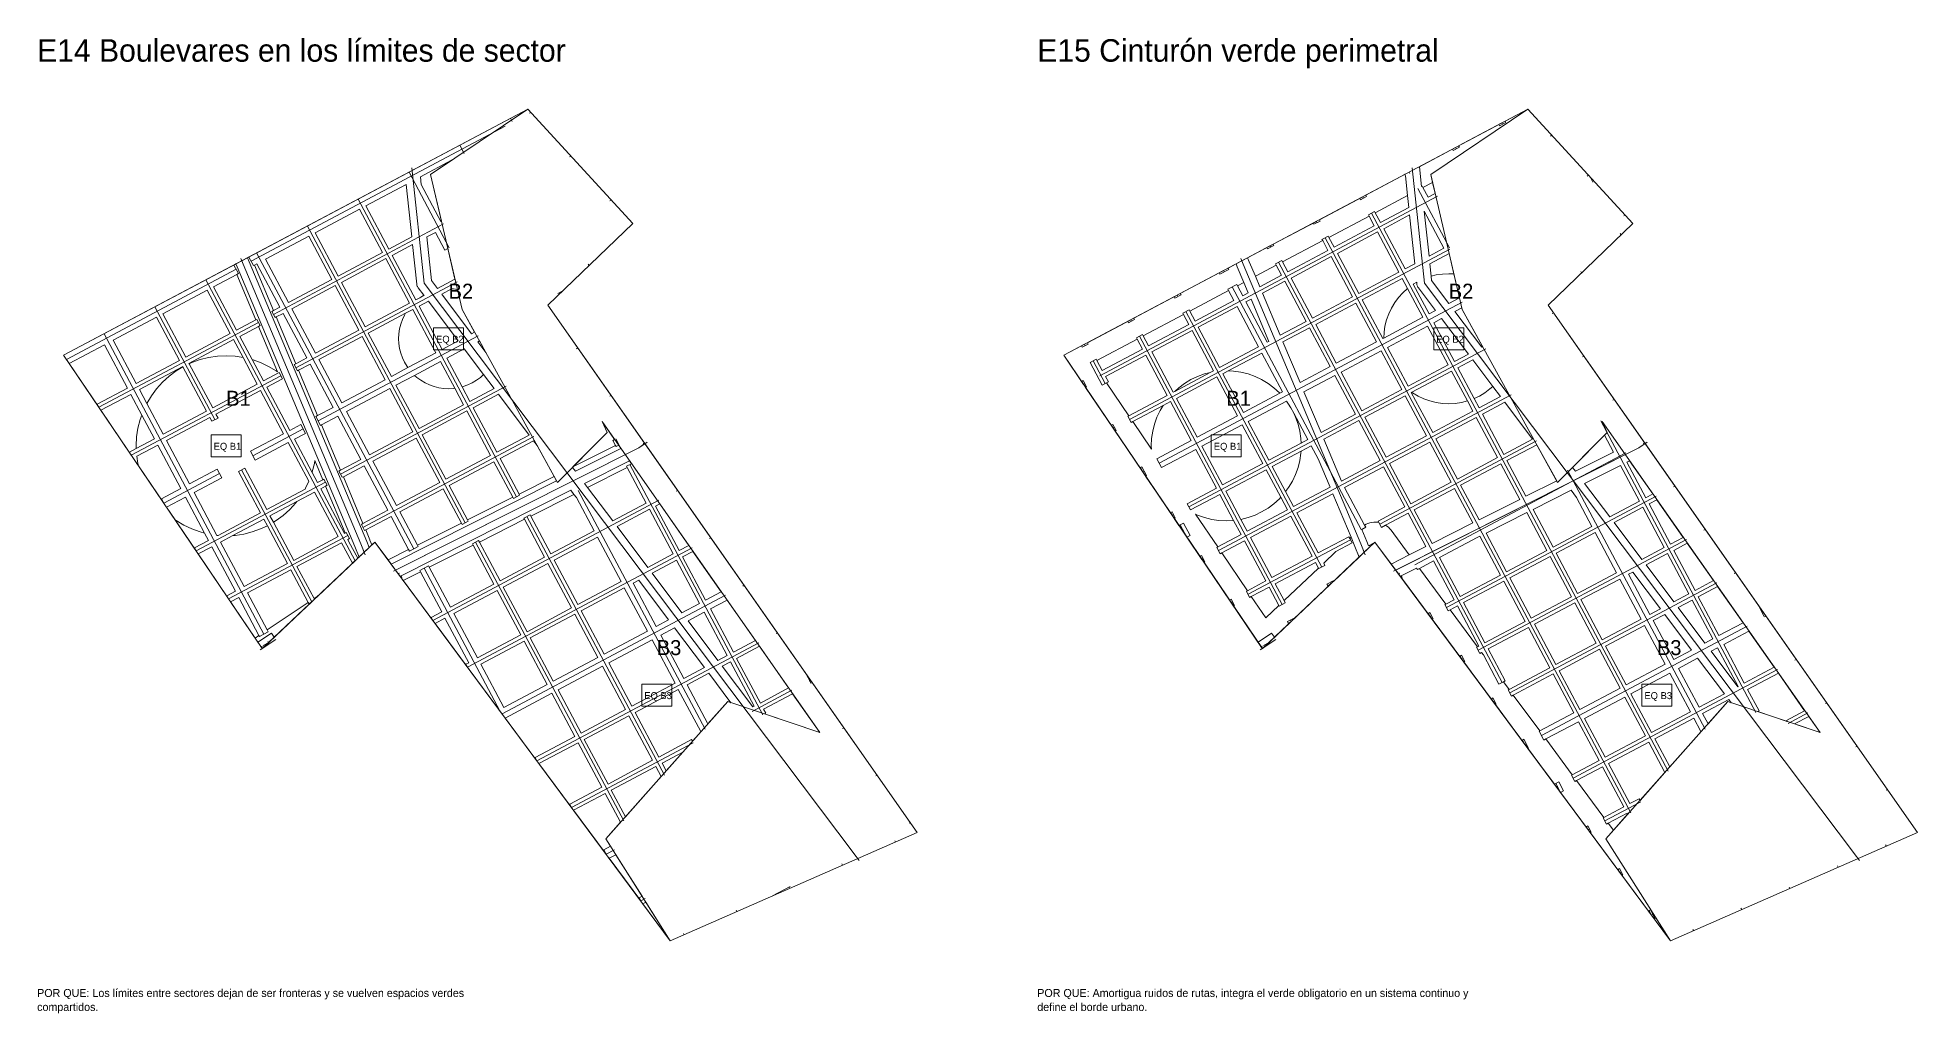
# Model space of a CAD drawing. Header units: metres. Extents: x 3873 to 16340, y -5213 to 3289.
# Drawn here: x 12581 to 16340, y -3113 to -1162 of the extents above; entities that cross this region are included whole.
import ezdxf

# ---------------------------------------------------------------- set-up
doc = ezdxf.new("R2010")
doc.units = ezdxf.units.M
for name, color, linetype, lineweight, plot in [('EQUIPAMIENTO', 5, 'Continuous', 0, False), ('LIMITE-INTERVENCION', 30, 'Continuous', 0, False), ('MANZANAS-PROPUESTAS', 33, 'Continuous', 0, False), ('SECTORES', 1, 'Continuous', 0, False), ('TEXTO', 7, 'Continuous', 0, False), ('VERDE-OBLIGATORIO', 3, 'Continuous', 0, False), ('VERDE-PROPUESTO', 82, 'Continuous', 0, False), ('VIA-BOULEVARD', 30, 'Continuous', 0, False), ('VIA-PRIMARIA', 1, 'Continuous', 0, False), ('VIA-SECUNDARIA', 8, 'Continuous', 0, False), ('VIA-TERCIARIA', 9, 'Continuous', 0, False)]:
    doc.layers.add(name, color=color, linetype=linetype, lineweight=lineweight, plot=plot)

msp = doc.modelspace()

# ---------------------------------------------------------------- linework, layer by layer
at = {"layer": 'EQUIPAMIENTO'}
for points in [[(13372.8, -1785.9), (13432.8, -1785.9), (13432.8, -1741.9), (13372.8, -1741.9), (13372.8, -1785.9)], [(15372.8, -1785.9), (15432.8, -1785.9), (15432.8, -1741.9), (15372.8, -1741.9), (15372.8, -1785.9)], [(12928, -2000), (12988, -2000), (12988, -1956), (12928, -1956), (12928, -2000)], [(14928, -2000), (14988, -2000), (14988, -1956), (14928, -1956), (14928, -2000)], [(13789.1, -2498.5), (13849.1, -2498.5), (13849.1, -2454.5), (13789.1, -2454.5), (13789.1, -2498.5)], [(15789.1, -2498.5), (15849.1, -2498.5), (15849.1, -2454.5), (15789.1, -2454.5), (15789.1, -2498.5)]]:
    msp.add_lwpolyline(points, close=True, dxfattribs=at)
at = {"layer": 'LIMITE-INTERVENCION'}
for points in [[(12633, -1797), (13561, -1305), (13771.2, -1533.6), (13601.5, -1696.8), (14340, -2751), (13846.2, -2967.6), (13255.3, -2170.6), (13030.2, -2383.5), (12633, -1797)], [(14633, -1797), (15561, -1305), (15771.2, -1533.6), (15601.5, -1696.8), (16340, -2751), (15846.2, -2967.6), (15255.3, -2170.6), (15030.2, -2383.5), (14633, -1797)]]:
    msp.add_lwpolyline(points, close=True, dxfattribs=at)
at = {"layer": 'MANZANAS-PROPUESTAS'}
for points in [[(13387.4, -1529.4), (13348.2, -1455.8), (13346.6, -1440.2), (13408.7, -1407.1), (13366.7, -1435.3), (13388.5, -1528.9), (13387.4, -1529.4)], [(13237.2, -1498.3), (13318, -1455.4), (13329.1, -1560.4), (13283.2, -1584.8), (13237.2, -1498.3)], [(15361.6, -1480.9), (15351.3, -1461.5), (15370.4, -1451.3), (15375.6, -1473.4), (15361.6, -1480.9)], [(15322.9, -1501.5), (15266.2, -1531.6), (15255.8, -1512.1), (15320.4, -1477.8), (15322.9, -1501.5)], [(13135.7, -1552.3), (13224.9, -1504.9), (13270.9, -1591.4), (13181.7, -1638.8), (13135.7, -1552.3)], [(15253.9, -1538.2), (15173.5, -1580.9), (15163.1, -1561.2), (15243.5, -1518.6), (15253.9, -1538.2)], [(15334.8, -1614), (15315.5, -1624.3), (15272.8, -1543.9), (15324.5, -1516.5), (15334.8, -1614)], [(15353.8, -1508.9), (15393.2, -1583), (15363.4, -1598.9), (15353.8, -1508.9)], [(13036.8, -1604.9), (13123.3, -1558.9), (13169.3, -1645.4), (13082.8, -1691.4), (13036.8, -1604.9)], [(13339.1, -1654.6), (13339.3, -1655.9), (13339.6, -1657.2), (13340, -1658.5), (13340.6, -1659.7), (13341.3, -1660.9), (13342, -1662), (13353.3, -1677.1), (13347.3, -1680.7), (13345.6, -1681.9), (13337.2, -1686.4), (13289.8, -1597.2), (13330.7, -1575.4), (13339.1, -1654.6)], [(13380.6, -1663.3), (13368.5, -1647.3), (13359.3, -1560.3), (13376.3, -1551.2), (13395.2, -1586.6), (13401.3, -1583.4), (13415.6, -1644.7), (13380.6, -1663.3)], [(15161.2, -1587.5), (15080.8, -1630.2), (15070.3, -1610.4), (15150.7, -1567.8), (15161.2, -1587.5)], [(15303.2, -1630.9), (15222.8, -1673.6), (15180.1, -1593.2), (15260.4, -1550.5), (15303.2, -1630.9)], [(13019.1, -1614.3), (13065.1, -1700.8), (13052.6, -1707.5), (13014.4, -1616.8), (13019.1, -1614.3)], [(13324.9, -1693), (13235.7, -1740.4), (13188.3, -1651.2), (13277.4, -1603.8), (13324.9, -1693)], [(15087.4, -1642.5), (15167.7, -1599.8), (15210.5, -1680.2), (15130.1, -1722.9), (15087.4, -1642.5)], [(15364.9, -1613.9), (15403.6, -1593.3), (15413.2, -1634.4), (15402.8, -1633.9), (15390.1, -1634.5), (15377.5, -1636.4), (15367.6, -1638.8), (15364.9, -1613.9)], [(12978.6, -1746.8), (12932.6, -1660.3), (12979, -1635.6), (13017.1, -1726.3), (12978.6, -1746.8)], [(15001.9, -1672.1), (14990.8, -1678.1), (14980.2, -1658.2), (14993.2, -1651.3), (15001.9, -1672.1)], [(15068.5, -1636.7), (15025, -1659.9), (15016.2, -1639.1), (15057.9, -1617), (15068.5, -1636.7)], [(15030.4, -1672.8), (15075, -1649.1), (15117.7, -1729.5), (15065.8, -1757.1), (15030.4, -1672.8)], [(15320.4, -1663.3), (15320.3, -1663.4), (15310.9, -1671.9), (15302.3, -1681.4), (15294.7, -1691.6), (15288.2, -1702.6), (15282.7, -1714.1), (15278.4, -1726.1), (15275.3, -1738.5), (15273.4, -1751.1), (15272.9, -1762.5), (15270.7, -1763.7), (15229.4, -1686), (15309.7, -1643.2), (15320.4, -1663.3)], [(12966.2, -1753.4), (12877.1, -1800.8), (12831.1, -1714.3), (12920.2, -1666.9), (12966.2, -1753.4)], [(13089.4, -1703.8), (13175.9, -1657.8), (13223.3, -1746.9), (13136.8, -1793), (13089.4, -1703.8)], [(14973.1, -1687.5), (14895.4, -1728.8), (14884.8, -1708.8), (14962.5, -1667.6), (14973.1, -1687.5)], [(14997.3, -1690.4), (15007.4, -1685.1), (15042.8, -1769.3), (15040, -1770.8), (14997.3, -1690.4)], [(12732.2, -1766.9), (12818.7, -1720.8), (12864.7, -1807.4), (12778.2, -1853.4), (12732.2, -1766.9)], [(13071.7, -1713.2), (13119.1, -1802.3), (13097.3, -1813.9), (13058, -1720.4), (13071.7, -1713.2)], [(13288.3, -1839.3), (13242.2, -1752.7), (13316.8, -1713.1), (13314.6, -1716.7), (13310.4, -1725.6), (13307.1, -1734.8), (13304.7, -1744.3), (13303.3, -1754.1), (13302.8, -1763.9), (13303.3, -1773.7), (13304.7, -1783.4), (13307.1, -1792.9), (13310.4, -1802.1), (13314.6, -1811), (13319.7, -1819.4), (13321.3, -1821.7), (13288.3, -1839.3)], [(14883, -1735.3), (14802.7, -1778.1), (14792, -1758), (14872.4, -1715.3), (14883, -1735.3)], [(14902, -1741.1), (14979.7, -1699.8), (15022.4, -1780.2), (14944.7, -1821.5), (14902, -1741.1)], [(15136.7, -1735.2), (15217, -1692.5), (15258.3, -1770.2), (15178, -1812.9), (15136.7, -1735.2)], [(12883.6, -1813.2), (12972.8, -1765.7), (12991.7, -1801.2), (12975.7, -1798.8), (12958, -1798), (12940.4, -1798.8), (12922.9, -1801.4), (12905.8, -1805.7), (12889.1, -1811.7), (12884.1, -1814.1), (12883.6, -1813.2)], [(12985.2, -1759.2), (13022.6, -1739.3), (13060.9, -1830.4), (13058, -1828.3), (13042.9, -1819.2), (13026.9, -1811.7), (13010.3, -1805.7), (13009.9, -1805.6), (12985.2, -1759.2)], [(13143.4, -1805.3), (13229.9, -1759.3), (13275.9, -1845.8), (13189.4, -1891.8), (13143.4, -1805.3)], [(14790.3, -1784.6), (14710, -1827.4), (14699.2, -1807.2), (14779.6, -1764.5), (14790.3, -1784.6)], [(14809.3, -1790.4), (14889.6, -1747.7), (14932.3, -1828), (14925.5, -1831.7), (14914.5, -1834.4), (14900.6, -1839.4), (14887.3, -1845.7), (14874.7, -1853.3), (14862.9, -1862), (14855, -1869.2), (14852, -1870.8), (14809.3, -1790.4)], [(15071.3, -1770), (15124.3, -1741.8), (15165.6, -1819.5), (15105.5, -1851.5), (15071.3, -1770)], [(12714.5, -1776.2), (12760.5, -1862.8), (12700.2, -1894.9), (12703.5, -1901), (12644.2, -1813.6), (12714.5, -1776.2)], [(14722.1, -1850.2), (14716.5, -1839.7), (14796.9, -1797), (14839.6, -1877.3), (14763.2, -1918), (14718.6, -1852.1), (14722.1, -1850.2)], [(15029, -1792.5), (15070.3, -1870.2), (15065.1, -1873), (15064.1, -1871.9), (15053.2, -1862), (15041.4, -1853.3), (15028.7, -1845.7), (15015.4, -1839.4), (15001.6, -1834.4), (14987.3, -1830.9), (14972.7, -1828.7), (14961.9, -1828.2), (15029, -1792.5)], [(15187.4, -1830.6), (15267.7, -1787.9), (15309, -1865.6), (15228.7, -1908.3), (15187.4, -1830.6)], [(12784.7, -1865.7), (12871.3, -1819.7), (12871.5, -1820.2), (12858, -1828.3), (12843.8, -1838.8), (12830.7, -1850.7), (12818.9, -1863.8), (12808.4, -1878), (12799.3, -1893.1), (12784.7, -1865.7)], [(13125.7, -1814.7), (13171.7, -1901.2), (13140.9, -1917.6), (13102.8, -1826.9), (13125.7, -1814.7)], [(13432.8, -1896), (13343.7, -1943.5), (13297.6, -1856.9), (13334.9, -1837.1), (13339.4, -1841.2), (13347.3, -1847), (13355.7, -1852), (13364.5, -1856.2), (13373.8, -1859.5), (13383.3, -1861.9), (13393, -1863.4), (13402.8, -1863.9), (13412.6, -1863.4), (13415.3, -1863), (13432.8, -1896)], [(13493.9, -1863.5), (13445.2, -1889.5), (13429.6, -1860.1), (13431.8, -1859.5), (13441.1, -1856.2), (13450, -1852), (13458.4, -1847), (13466.3, -1841.2), (13472.7, -1835.3), (13493.9, -1863.5)], [(15175, -1837.2), (15216.3, -1914.9), (15147.5, -1951.5), (15113.3, -1870), (15175, -1837.2)], [(12767.1, -1875.1), (12789.1, -1916.5), (12785.8, -1925.7), (12781.5, -1942.9), (12778.9, -1960.3), (12778, -1978), (12778.3, -1983.6), (12765, -1990.6), (12768.3, -1996.8), (12707.4, -1906.9), (12767.1, -1875.1)], [(13331.3, -1950), (13244.8, -1996), (13198.8, -1909.5), (13285.3, -1863.5), (13331.3, -1950)], [(13451.8, -1901.8), (13502.5, -1874.9), (13564, -1956.5), (13499.2, -1991), (13451.8, -1901.8)], [(15278, -2001), (15235.3, -1920.7), (15315.6, -1877.9), (15358.3, -1958.3), (15278, -2001)], [(15451, -1909), (15370.7, -1951.7), (15328, -1871.4), (15329, -1870.8), (15330.6, -1871.9), (15341.5, -1878.5), (15353.1, -1884), (15365.1, -1888.3), (15377.5, -1891.4), (15390.1, -1893.2), (15402.8, -1893.9), (15415.6, -1893.2), (15428.2, -1891.4), (15440.1, -1888.4), (15451, -1909)], [(15506.1, -1879.7), (15463.4, -1902.4), (15453.4, -1883.6), (15464.1, -1878.5), (15475, -1871.9), (15485.3, -1864.3), (15490.8, -1859.4), (15506.1, -1879.7)], [(13439.4, -1908.4), (13486.8, -1997.6), (13397.6, -2045), (13350.2, -1955.8), (13439.4, -1908.4)], [(14831.6, -1897.5), (14825.7, -1907.3), (14819.4, -1920.6), (14814.5, -1934.4), (14810.9, -1948.7), (14808.7, -1963.3), (14808, -1978), (14808.3, -1984.6), (14771.1, -1929.6), (14831.6, -1897.5)], [(15121, -1965.6), (15107.8, -1972.6), (15107.3, -1963.3), (15105.1, -1948.7), (15101.6, -1934.4), (15096.6, -1920.6), (15093, -1913), (15121, -1965.6)], [(15514.7, -1891), (15570.1, -1964.6), (15512.7, -1995.1), (15470, -1914.8), (15514.7, -1891)], [(13181.1, -1918.9), (13227.1, -2005.4), (13186.8, -2026.8), (13148.7, -1936.1), (13181.1, -1918.9)], [(13731.2, -1967.2), (13736.6, -1977.4), (13651.4, -2020.3), (13719.7, -1951.3), (13709.6, -1929.5), (13734.7, -1965.3), (13731.2, -1967.2)], [(15265.6, -2007.6), (15188.4, -2048.6), (15153, -1964.4), (15222.9, -1927.2), (15265.6, -2007.6)], [(15457.6, -1921.4), (15500.3, -2001.7), (15420, -2044.4), (15377.3, -1964.1), (15457.6, -1921.4)], [(13337.9, -1962.4), (13385.3, -2051.6), (13298.8, -2097.6), (13251.3, -2008.4), (13337.9, -1962.4)], [(13505.8, -2003.4), (13572.6, -1967.8), (13579.8, -1977.5), (13613.9, -2039.1), (13543.6, -2074.5), (13505.8, -2003.4)], [(15092.6, -2099.6), (15076.6, -2069.6), (15082.7, -2061.3), (15090.3, -2048.7), (15096.6, -2035.4), (15101.6, -2021.5), (15105.1, -2007.2), (15107.3, -1992.7), (15107.5, -1988.6), (15127.5, -1977.9), (15141.5, -2004.2), (15165.4, -2060.9), (15092.6, -2099.6)], [(15327.3, -2093.7), (15284.6, -2013.4), (15364.9, -1970.7), (15407.6, -2051), (15327.3, -2093.7)], [(15578.7, -1975.9), (15579.8, -1977.5), (15618.7, -2047.9), (15557.2, -2078.8), (15519.3, -2007.5), (15578.7, -1975.9)], [(15732.3, -1990.7), (15656.3, -2029), (15650.4, -2021.2), (15714.3, -1956.8), (15732.3, -1990.7)], [(13140.6, -2051.4), (13129.9, -2031.3), (13130.3, -2030.2), (13134.6, -2013.1), (13135.4, -2007.6), (13151.4, -2045.7), (13140.6, -2051.4)], [(13233.7, -2017.8), (13281.1, -2107), (13231.6, -2133.3), (13192.3, -2039.8), (13233.7, -2017.8)], [(13404.2, -2057.4), (13493.4, -2009.9), (13531.1, -2080.8), (13440.8, -2126.2), (13404.2, -2057.4)], [(13797.9, -2092.7), (13731.1, -2128.2), (13680.7, -2061.5), (13760.1, -2021.5), (13797.9, -2092.7)], [(15194.5, -2061.3), (15272.2, -2019.9), (15314.9, -2100.3), (15261.5, -2128.7), (15262.9, -2131.4), (15260.8, -2131), (15256.8, -2130.6), (15252.8, -2130.7), (15248.9, -2131.1), (15245, -2131.9), (15241.2, -2133.2), (15237.6, -2134.7), (15234.5, -2136.5), (15194.5, -2061.3)], [(15506.9, -2014.1), (15544.7, -2085.1), (15463.4, -2126), (15426.6, -2056.8), (15506.9, -2014.1)], [(15674.6, -2053.3), (15746.4, -2017.2), (15784.4, -2088.5), (15725, -2120.1), (15674.6, -2053.3)], [(15796.7, -2082), (15758.9, -2010.9), (15764.6, -2008.1), (15811, -2074.3), (15796.7, -2082)], [(13194.6, -2153), (13147.1, -2063.8), (13156.8, -2058.7), (13196.1, -2152.1), (13194.6, -2153)], [(13305.3, -2109.9), (13391.9, -2063.9), (13428.3, -2132.5), (13340.8, -2176.6), (13305.3, -2109.9)], [(15369.6, -2173.3), (15333.9, -2106.1), (15414.2, -2063.4), (15450.9, -2132.3), (15369.6, -2173.3)], [(15571.3, -2105.3), (15647.4, -2067), (15658.3, -2081.6), (15689, -2139.2), (15611.3, -2180.6), (15571.3, -2105.3)], [(12922.5, -2167.4), (12894.7, -2182.1), (12898, -2188.3), (12838.8, -2100.9), (12855.8, -2126), (12858, -2127.6), (12873.2, -2136.7), (12889.1, -2144.3), (12905.8, -2150.2), (12914.5, -2152.4), (12922.5, -2167.4)], [(13052.6, -2130.9), (13058, -2127.6), (13072.2, -2117.1), (13085.3, -2105.3), (13097.2, -2092.2), (13099.4, -2089.2), (13134.8, -2070.4), (13182.2, -2159.5), (13093, -2207), (13052.6, -2130.9)], [(13658.3, -2081.6), (13693.7, -2148.1), (13607.2, -2194.1), (13567.1, -2118.7), (13653.5, -2075.2), (13658.3, -2081.6)], [(13851.9, -2194.2), (13801.1, -2221.2), (13739.6, -2139.5), (13804.4, -2105), (13851.9, -2194.2)], [(13864.2, -2187.6), (13816.8, -2098.5), (13824.9, -2094.2), (13883.3, -2177.5), (13864.2, -2187.6)], [(15080.2, -2106.2), (14999.9, -2148.9), (14987.2, -2125.1), (14987.3, -2125.1), (15001.6, -2121.5), (15015.4, -2116.6), (15028.7, -2110.3), (15041.4, -2102.7), (15053.2, -2093.9), (15064.1, -2084), (15066.8, -2081), (15080.2, -2106.2)], [(15203.1, -2159.8), (15141.9, -2192.3), (15099.1, -2112), (15170.8, -2073.9), (15207.4, -2160.9), (15204.9, -2163.2), (15203.1, -2159.8)], [(15833.6, -2181.2), (15789, -2205), (15733.5, -2131.4), (15790.9, -2100.9), (15833.6, -2181.2)], [(15846, -2174.7), (15803.3, -2094.3), (15819.1, -2085.9), (15871.7, -2161), (15846, -2174.7)], [(13080.7, -2213.5), (12994.1, -2259.5), (12946.7, -2170.4), (12971.2, -2157.3), (12975.7, -2157.1), (12993.1, -2154.5), (13010.3, -2150.2), (13026.9, -2144.3), (13040.4, -2137.9), (13080.7, -2213.5)], [(13287.7, -2119.3), (13322.9, -2185.6), (13281.7, -2206.3), (13255.3, -2170.6), (13249.5, -2176.1), (13245.5, -2166.4), (13245.4, -2166.2), (13237, -2146.2), (13287.7, -2119.3)], [(13594.8, -2200.7), (13505.6, -2248.1), (13464.3, -2170.4), (13554.5, -2125), (13594.8, -2200.7)], [(14987.5, -2155.5), (14940.9, -2180.3), (14896.4, -2114.5), (14900.6, -2116.6), (14914.5, -2121.5), (14928.8, -2125.1), (14943.3, -2127.3), (14958, -2128), (14972.5, -2127.3), (14987.5, -2155.5)], [(15086.8, -2118.5), (15129.5, -2198.9), (15049.2, -2241.6), (15006.4, -2161.3), (15086.8, -2118.5)], [(15321.5, -2112.7), (15357.1, -2179.6), (15324, -2196.2), (15287.4, -2146.8), (15284.9, -2143.7), (15282.1, -2140.9), (15279, -2138.4), (15276.4, -2136.6), (15321.5, -2112.7)], [(15558.8, -2111.6), (15598.9, -2187.1), (15518.6, -2229.8), (15477.5, -2152.5), (15558.8, -2111.6)], [(12929.1, -2179.7), (12976.5, -2268.9), (12959.6, -2277.9), (12962.9, -2284.1), (12902, -2194.2), (12929.1, -2179.7)], [(13099.6, -2219.3), (13188.8, -2171.9), (13209.7, -2211.2), (13215.8, -2207.9), (13141.2, -2278.5), (13133.7, -2283.5), (13099.6, -2219.3)], [(13493.3, -2254.6), (13406.7, -2300.6), (13364.2, -2220.7), (13451.8, -2176.7), (13493.3, -2254.6)], [(13747.7, -2249.6), (13661.1, -2295.6), (13613.7, -2206.4), (13700.3, -2160.4), (13747.7, -2249.6)], [(14994.1, -2167.8), (15036.8, -2248.2), (15000.1, -2267.7), (14948.8, -2191.9), (14994.1, -2167.8)], [(15384.6, -2201.4), (15459.9, -2161.4), (15465, -2158.8), (15506.2, -2236.4), (15425.9, -2279.1), (15384.6, -2201.4)], [(15738.3, -2231.9), (15660.6, -2273.3), (15617.9, -2192.9), (15695.6, -2151.6), (15738.3, -2231.9)], [(15895.3, -2267.4), (15852.6, -2187), (15879.8, -2172.5), (15932.4, -2247.6), (15895.3, -2267.4)], [(13512.2, -2260.4), (13601.4, -2213), (13648.8, -2302.2), (13559.6, -2349.6), (13512.2, -2260.4)], [(13904.4, -2293.1), (13869.4, -2311.7), (13809.7, -2232.5), (13858.4, -2206.6), (13904.4, -2293.1)], [(13916.8, -2286.5), (13870.8, -2200), (13891.4, -2189), (13948, -2269.9), (13916.8, -2286.5)], [(15055.7, -2254), (15136.1, -2211.2), (15142.1, -2222.6), (15073.5, -2287.5), (15055.7, -2254)], [(15372.2, -2208), (15413.5, -2285.7), (15397, -2294.5), (15344, -2223), (15372.2, -2208)], [(15648.2, -2279.8), (15567.9, -2322.6), (15525.2, -2242.2), (15605.5, -2199.5), (15648.2, -2279.8)], [(15882.9, -2274), (15853, -2289.9), (15797.5, -2216.3), (15840.2, -2193.6), (15882.9, -2274)], [(13000.7, -2271.9), (13087.2, -2225.9), (13122, -2291.3), (13040.2, -2346.2), (13000.7, -2271.9)], [(13389.1, -2310), (13368.2, -2321.1), (13371.5, -2327.3), (13312, -2247), (13346.4, -2229.7), (13389.1, -2310)], [(13842.6, -2326), (13817.9, -2339.1), (13771.9, -2252.6), (13782.9, -2246.8), (13842.6, -2326)], [(15432.4, -2291.5), (15512.8, -2248.8), (15555.5, -2329.1), (15475.2, -2371.9), (15432.4, -2291.5)], [(15787.6, -2324.7), (15709.9, -2366), (15667.2, -2285.6), (15744.9, -2244.3), (15787.6, -2324.7)], [(15826.1, -2304.2), (15805.2, -2315.3), (15762.5, -2234.9), (15770.7, -2230.6), (15826.1, -2304.2)], [(12966.8, -2289.9), (12983, -2281.3), (13023.5, -2357.4), (13015.9, -2362.4), (13021.5, -2370.7), (12966.8, -2289.9)], [(13547.2, -2356.2), (13460.7, -2402.2), (13413.3, -2313), (13499.8, -2267), (13547.2, -2356.2)], [(13800.3, -2348.5), (13713.7, -2394.5), (13667.7, -2308), (13754.2, -2262), (13800.3, -2348.5)], [(13972.2, -2390.7), (13926.2, -2304.2), (13959.6, -2286.4), (14016.3, -2367.3), (13972.2, -2390.7)], [(15043.4, -2260.5), (15063, -2297.4), (15036.9, -2322.1), (15008, -2279.4), (15043.4, -2260.5)], [(15697.5, -2372.5), (15617.2, -2415.3), (15574.5, -2334.9), (15654.8, -2292.2), (15697.5, -2372.5)], [(15930.8, -2364), (15915.1, -2372.4), (15861.5, -2301.2), (15889.5, -2286.3), (15930.8, -2364)], [(15943.2, -2357.4), (15901.9, -2279.7), (15940.5, -2259.2), (15991.4, -2331.8), (15943.2, -2357.4)], [(13395.6, -2322.4), (13443.1, -2411.6), (13437.5, -2414.6), (13440.7, -2420.7), (13375.7, -2333), (13395.6, -2322.4)], [(13655.4, -2314.6), (13701.4, -2401.1), (13612.2, -2448.5), (13566.2, -2362), (13655.4, -2314.6)], [(13959.8, -2397.3), (13941.3, -2407.1), (13881.6, -2327.9), (13913.8, -2310.8), (13959.8, -2397.3)], [(15420.1, -2298.1), (15462.8, -2378.4), (15460.2, -2379.8), (15405.4, -2305.9), (15420.1, -2298.1)], [(15888.3, -2386.6), (15853.1, -2405.3), (15811.8, -2327.6), (15834.7, -2315.5), (15888.3, -2386.6)], [(13855.7, -2452.7), (13769.1, -2498.7), (13723.1, -2412.2), (13809.6, -2366.2), (13855.7, -2452.7)], [(13914.5, -2421.4), (13873.3, -2443.3), (13827.3, -2356.8), (13854.8, -2342.2), (13914.5, -2421.4)], [(15515.7, -2448.1), (15481.7, -2384.2), (15562.1, -2341.5), (15604.8, -2421.8), (15523.4, -2465.1), (15512.2, -2449.9), (15515.7, -2448.1)], [(15835.5, -2414.7), (15757.8, -2456), (15716.5, -2378.3), (15794.2, -2337), (15835.5, -2414.7)], [(15993.9, -2452.8), (15952.6, -2375.1), (16003, -2348.3), (16053.8, -2420.9), (15993.9, -2452.8)], [(13599.8, -2455.1), (13513.3, -2501.1), (13467.3, -2414.5), (13553.8, -2368.5), (13599.8, -2455.1)], [(14026.2, -2492.3), (13978.8, -2403.1), (14024.4, -2378.8), (14082.7, -2462.2), (14026.2, -2492.3)], [(15745.4, -2462.6), (15665.1, -2505.3), (15623.7, -2427.6), (15704.1, -2384.9), (15745.4, -2462.6)], [(15954.1, -2473.9), (15903.8, -2500.7), (15862.5, -2423), (15900.5, -2402.8), (15954.1, -2473.9)], [(15981.5, -2459.4), (15981, -2459.7), (15927.3, -2388.5), (15940.2, -2381.7), (15981.5, -2459.4)], [(13756.8, -2505.3), (13667.6, -2552.7), (13621.6, -2466.2), (13710.8, -2418.7), (13756.8, -2505.3)], [(13879.9, -2455.7), (13923.1, -2432.7), (13967.4, -2491.6), (13961, -2489.4), (13921.5, -2533.9), (13879.9, -2455.7)], [(13949.9, -2418.4), (13966.4, -2409.7), (14013.8, -2498.8), (14011.4, -2500.1), (13949.9, -2418.4)], [(15611.4, -2434.2), (15652.7, -2511.9), (15584.9, -2548), (15531.9, -2476.5), (15611.4, -2434.2)], [(15767.2, -2473.7), (15844.9, -2432.4), (15886.2, -2510.1), (15808.5, -2551.4), (15767.2, -2473.7)], [(16023.3, -2508.2), (16000.5, -2465.2), (16061.9, -2432.5), (16114.5, -2507.6), (16078.1, -2526.9), (16079.4, -2529.3), (16020.8, -2509.5), (16023.3, -2508.2)], [(13609.2, -2472.7), (13655.2, -2559.3), (13576, -2601.4), (13579.3, -2607.6), (13516, -2522.3), (13609.2, -2472.7)], [(13888.7, -2565.4), (13823.1, -2600.2), (13775.7, -2511.1), (13862.2, -2465), (13907.1, -2549.3), (13908.3, -2548.7), (13890.5, -2568.7), (13888.7, -2565.4)], [(14037.1, -2512.8), (14032.8, -2504.6), (14090.8, -2473.7), (14145.3, -2551.5), (14034.6, -2514.2), (14037.1, -2512.8)], [(15754.8, -2480.3), (15796.1, -2558), (15715.8, -2600.7), (15674.4, -2523), (15754.8, -2480.3)], [(13763.3, -2517.6), (13810.8, -2606.8), (13721.6, -2654.2), (13674.2, -2565), (13763.3, -2517.6)], [(15910.4, -2513), (15962.7, -2485.3), (15967.4, -2491.6), (15961, -2489.4), (15921.5, -2533.9), (15910.4, -2513)], [(15662.1, -2529.6), (15703.4, -2607.3), (15649.9, -2635.7), (15596.9, -2564.2), (15662.1, -2529.6)], [(15815, -2563.8), (15892.7, -2522.4), (15907.1, -2549.3), (15908.3, -2548.7), (15844.9, -2619.9), (15815, -2563.8)], [(16122.6, -2519.1), (16145.3, -2551.5), (16094.2, -2534.2), (16122.6, -2519.1)], [(13661.8, -2571.6), (13709.2, -2660.8), (13645.2, -2694.8), (13648.5, -2701), (13583.5, -2613.3), (13661.8, -2571.6)], [(13829.7, -2612.6), (13871, -2590.6), (13837.8, -2627.9), (13829.7, -2612.6)], [(15783.6, -2683.5), (15765.1, -2693.4), (15722.3, -2613), (15802.7, -2570.3), (15835, -2631.1), (15785.4, -2686.9), (15783.6, -2683.5)], [(13728.1, -2666.6), (13817.3, -2619.2), (13827.9, -2639.1), (13756.3, -2719.6), (13728.1, -2666.6)], [(15710, -2619.6), (15752.7, -2700), (15713.2, -2721), (15658.4, -2647.1), (15710, -2619.6)], [(13713.1, -2785.6), (13717.8, -2794.4), (13652.7, -2706.7), (13715.8, -2673.2), (13746.4, -2730.7), (13717, -2763.8), (13726.3, -2778.5), (13713.1, -2785.6)], [(15759.3, -2712.3), (15760.6, -2714.8), (15732.2, -2746.7), (15721.6, -2732.4), (15759.3, -2712.3)], [(13783.8, -2881.6), (13787.1, -2887.8), (13723.8, -2802.5), (13737.1, -2795.5), (13789.7, -2878.5), (13783.8, -2881.6)], [(13791.3, -2893.5), (13797.2, -2890.3), (13846.2, -2967.6), (13791.3, -2893.5)]]:
    msp.add_lwpolyline(points, close=True, dxfattribs=at)
at = {"layer": 'SECTORES'}
for points in [[(12989.1, -1608.2), (13561, -1305), (13771.2, -1533.6), (13601.5, -1696.8), (13795.5, -1973.7), (13783, -1982), (13296.9, -2226.6), (13255.3, -2170.6), (13233.9, -2190.8), (13227, -2174), (12992, -1615), (12989.1, -1608.2)], [(14989.1, -1608.2), (15561, -1305), (15771.2, -1533.6), (15601.5, -1696.8), (15795.5, -1973.7), (15783, -1982), (15296.9, -2226.6), (15255.3, -2170.6), (15233.9, -2190.8), (15227, -2174), (14992, -1615), (14989.1, -1608.2)], [(13030.2, -2383.5), (13030, -2383.1), (12633, -1797), (12989.1, -1608.2), (12992, -1615), (13227, -2174), (13233.9, -2190.8), (13032.1, -2381.7), (13030.2, -2383.5)], [(15030.2, -2383.5), (15030, -2383.1), (14633, -1797), (14989.1, -1608.2), (14992, -1615), (15227, -2174), (15233.9, -2190.8), (15032.1, -2381.7), (15030.2, -2383.5)], [(13795.5, -1973.7), (14340, -2751), (13846.2, -2967.6), (13296.9, -2226.6), (13783, -1982), (13795.5, -1973.7)], [(15795.5, -1973.7), (16340, -2751), (15846.2, -2967.6), (15296.9, -2226.6), (15783, -1982), (15795.5, -1973.7)]]:
    msp.add_lwpolyline(points, close=True, dxfattribs=at)
at = {"layer": 'VERDE-OBLIGATORIO'}
for points in [[(14145.3, -2551.5), (13709.6, -1929.5), (13719.7, -1951.3), (13620.6, -2051.3), (13429.8, -1705.7), (13366.7, -1435.3), (13561, -1305), (13771.2, -1533.6), (13601.5, -1696.8), (14340, -2751), (13846.2, -2967.6), (13717, -2763.8), (13961, -2489.4), (14145.3, -2551.5)], [(16145.3, -2551.5), (15709.6, -1929.5), (15719.7, -1951.3), (15620.6, -2051.3), (15429.8, -1705.7), (15366.7, -1435.3), (15561, -1305), (15771.2, -1533.6), (15601.5, -1696.8), (16340, -2751), (15846.2, -2967.6), (15717, -2763.8), (15961, -2489.4), (16145.3, -2551.5)]]:
    msp.add_lwpolyline(points, close=True, dxfattribs=at)
at = {"layer": 'VERDE-PROPUESTO'}
for points in [[(15410.2, -1384.9), (15411.6, -1387.6), (15424, -1381), (15422.6, -1378.4), (15509.2, -1332.5), (15503, -1335.8), (15504.4, -1338.4), (15516.8, -1331.8), (15515.4, -1329.2), (15561, -1305), (15366.7, -1435.3), (15370.4, -1451.3), (15351.3, -1461.5), (15349.9, -1458.8), (15348.6, -1459.5), (15344.5, -1420.5), (15342.9, -1420.6), (15416.4, -1381.7), (15410.2, -1384.9)], [(15039.2, -1581.7), (15040.6, -1584.3), (15052.9, -1577.7), (15051.5, -1575.1), (15138.1, -1529.2), (15131.9, -1532.5), (15133.3, -1535.1), (15145.7, -1528.6), (15144.3, -1525.9), (15230.9, -1480), (15224.7, -1483.3), (15226.1, -1486), (15238.5, -1479.4), (15237.1, -1476.7), (15315.9, -1435), (15315.9, -1435), (15314.8, -1435.5), (15316.2, -1438.1), (15320.4, -1477.8), (15255.8, -1512.1), (15254.4, -1509.4), (15242.1, -1516), (15243.5, -1518.6), (15163.1, -1561.2), (15161.7, -1558.6), (15149.3, -1565.2), (15150.7, -1567.8), (15070.3, -1610.4), (15068.9, -1607.8), (15056.5, -1614.3), (15057.9, -1617), (15016.2, -1639.1), (15004, -1610), (15004, -1609.9), (15000.6, -1602.1), (15045.3, -1578.4), (15039.2, -1581.7)], [(13026.9, -1811.7), (13042.9, -1819.2), (13058, -1828.3), (13060.9, -1830.4), (13022.6, -1739.3), (13025.8, -1737.6), (13019.2, -1725.2), (13017.1, -1726.3), (12979, -1635.6), (12982.4, -1633.8), (12973.3, -1616.6), (12977.6, -1614.3), (12980, -1620.1), (13215, -2179), (13223.8, -2200.4), (13221.1, -2202.9), (13203.6, -2170), (13201.6, -2165.1), (13204.8, -2163.4), (13198.2, -2151), (13196.1, -2152.1), (13156.8, -2058.7), (13160, -2056.9), (13153.5, -2044.6), (13151.4, -2045.7), (13135.4, -2007.6), (13134.6, -2013.1), (13130.3, -2030.2), (13129.9, -2031.3), (13094.6, -1964.9), (13116.7, -1953.1), (13107.3, -1935.5), (13085.2, -1947.2), (13039.2, -1860.7), (13070.5, -1844), (13064, -1831.7), (13032.6, -1848.4), (13009.9, -1805.6), (13010.3, -1805.7), (13026.9, -1811.7)], [(13003.5, -1600.6), (13012.6, -1617.8), (13014.4, -1616.8), (13052.6, -1707.5), (13049.4, -1709.2), (13055.9, -1721.6), (13058, -1720.4), (13097.3, -1813.9), (13094.1, -1815.6), (13100.7, -1828), (13102.8, -1826.9), (13140.9, -1917.6), (13137.4, -1919.4), (13146.8, -1937.1), (13148.7, -1936.1), (13186.8, -2026.8), (13183.6, -2028.5), (13190.2, -2040.9), (13192.3, -2039.8), (13231.6, -2133.3), (13228.4, -2135), (13234.9, -2147.4), (13237, -2146.2), (13245.4, -2166.2), (13245.5, -2166.4), (13249.5, -2176.1), (13244, -2181.3), (13239, -2169.1), (13239, -2169), (13004, -1610), (13004, -1609.9), (13000.6, -1602.1), (13002.8, -1600.9), (13003.5, -1600.6)], [(15171.6, -2248.2), (15159.2, -2254.8), (15160.7, -2257.5), (15166.9, -2254.2), (15093, -2324.1), (15092.5, -2323), (15080.1, -2329.6), (15081.6, -2332.4), (15087.7, -2329.1), (15054.2, -2360.8), (15048.7, -2352.5), (15021.5, -2370.7), (14972.5, -2298.2), (14974.5, -2297.2), (14967.9, -2284.8), (14965.2, -2286.2), (14968.5, -2292.4), (14913.2, -2210.8), (14915.2, -2209.7), (14908.7, -2197.4), (14906, -2198.8), (14909.3, -2205), (14879.2, -2160.5), (14885.4, -2157.3), (14872.2, -2132.4), (14863.3, -2137.1), (14854, -2123.4), (14856, -2122.3), (14849.5, -2109.9), (14846.8, -2111.4), (14850.1, -2117.5), (14796.5, -2038.4), (14798.2, -2037.5), (14788.8, -2019.9), (14786.2, -2021.3), (14790.9, -2030.1), (14735.6, -1948.5), (14737.6, -1947.4), (14731, -1935.1), (14728.4, -1936.5), (14731.7, -1942.7), (14676.4, -1861.1), (14678.4, -1860), (14671.8, -1847.6), (14669.2, -1849.1), (14672.4, -1855.2), (14633, -1797), (14674.3, -1775.1), (14668.1, -1778.4), (14669.5, -1781.1), (14681.9, -1774.5), (14680.5, -1771.8), (14767, -1725.9), (14760.9, -1729.2), (14762.3, -1731.9), (14774.6, -1725.3), (14773.2, -1722.7), (14859.8, -1676.8), (14853.6, -1680), (14855, -1682.7), (14867.4, -1676.1), (14866, -1673.5), (14952.6, -1627.6), (14943.7, -1632.3), (14945.2, -1634.9), (14962.8, -1625.5), (14961.4, -1622.9), (14977.6, -1614.3), (14980, -1620.1), (14993.2, -1651.3), (14980.2, -1658.2), (14978.8, -1655.5), (14961.1, -1664.9), (14962.5, -1667.6), (14884.8, -1708.8), (14883.4, -1706.1), (14871, -1712.7), (14872.4, -1715.3), (14792, -1758), (14790.6, -1755.3), (14778.2, -1761.9), (14779.6, -1764.5), (14699.2, -1807.2), (14697.8, -1804.5), (14685.5, -1811.1), (14709.8, -1856.8), (14718.6, -1852.1), (14763.2, -1918), (14761.2, -1919), (14767.8, -1931.4), (14771.1, -1929.6), (14808.3, -1984.6), (14808, -1978), (14808.7, -1963.3), (14810.9, -1948.7), (14814.5, -1934.4), (14819.4, -1920.6), (14825.7, -1907.3), (14831.6, -1897.5), (14846.2, -1889.7), (14887.5, -1967.4), (14819, -2003.8), (14828.4, -2021.5), (14896.9, -1985.1), (14938.2, -2062.8), (14879.7, -2093.9), (14886.2, -2106.3), (14944.8, -2075.1), (14972.5, -2127.3), (14958, -2128), (14943.3, -2127.3), (14928.8, -2125.1), (14914.5, -2121.5), (14900.6, -2116.6), (14896.4, -2114.5), (14940.9, -2180.3), (14938.9, -2181.3), (14945.4, -2193.7), (14948.8, -2191.9), (15000.1, -2267.7), (14998.1, -2268.8), (15004.7, -2281.1), (15008, -2279.4), (15036.9, -2322.1), (15063, -2297.4), (15063.5, -2298.5), (15075.9, -2291.9), (15073.5, -2287.5), (15142.1, -2222.6), (15142.7, -2223.6), (15155, -2217.1), (15152.7, -2212.6), (15177.3, -2189.3), (15209.7, -2172.1), (15204.9, -2163.2), (15207.4, -2160.9), (15215, -2179), (15223.8, -2200.4), (15172.1, -2249.3), (15171.6, -2248.2)], [(15339.1, -1654.6), (15339.3, -1655.9), (15339.6, -1657.2), (15340, -1658.5), (15340.6, -1659.7), (15341.3, -1660.9), (15342, -1662), (15376.3, -1707.5), (15363.4, -1714.4), (15331.9, -1655), (15338.7, -1650.9), (15339.1, -1654.6)], [(15403.1, -1693.2), (15368.5, -1647.3), (15367.6, -1638.8), (15377.5, -1636.4), (15390.1, -1634.5), (15402.8, -1633.9), (15413.2, -1634.4), (15424.3, -1682), (15403.1, -1693.2)], [(13422, -1768.1), (13389.8, -1785.3), (13343.8, -1698.7), (13362.3, -1688.9), (13422, -1768.1)], [(13353.3, -1677.1), (13353.8, -1677.6), (13345.6, -1681.9), (13347.3, -1680.7), (13353.3, -1677.1)], [(13420.4, -1665.5), (13429.8, -1705.7), (13454.7, -1750.8), (13448.8, -1753.9), (13389.1, -1674.6), (13408.8, -1664.1), (13412.6, -1664.3), (13420.4, -1665.5)], [(15275.3, -1738.5), (15278.4, -1726.1), (15282.7, -1714.1), (15288.2, -1702.6), (15294.7, -1691.6), (15302.3, -1681.4), (15310.9, -1671.9), (15320.3, -1663.4), (15320.4, -1663.3), (15351.1, -1720.9), (15272.9, -1762.5), (15273.4, -1751.1), (15275.3, -1738.5)], [(13314.6, -1811), (13310.4, -1802.1), (13307.1, -1792.9), (13304.7, -1783.4), (13303.3, -1773.7), (13302.8, -1763.9), (13303.3, -1754.1), (13304.7, -1744.3), (13307.1, -1734.8), (13310.4, -1725.6), (13314.6, -1716.7), (13316.8, -1713.1), (13331.4, -1705.3), (13377.4, -1791.8), (13321.3, -1821.7), (13319.7, -1819.4), (13314.6, -1811)], [(15442.1, -1794.8), (15414.1, -1809.7), (15372.8, -1732), (15388.5, -1723.7), (15442.1, -1794.8)], [(15469, -1780.6), (15415.3, -1709.4), (15429, -1702.1), (15429.8, -1705.7), (15470.6, -1779.7), (15469, -1780.6)], [(15401.8, -1816.3), (15321.4, -1859), (15280.1, -1781.3), (15360.4, -1738.6), (15401.8, -1816.3)], [(12905.8, -1805.7), (12922.9, -1801.4), (12940.4, -1798.8), (12958, -1798), (12975.7, -1798.8), (12991.7, -1801.2), (13020.2, -1854.9), (12931.1, -1902.3), (12884.1, -1814.1), (12889.1, -1811.7), (12905.8, -1805.7)], [(13458.4, -1847), (13450, -1852), (13441.1, -1856.2), (13431.8, -1859.5), (13429.6, -1860.1), (13399.2, -1802.9), (13434.2, -1784.3), (13472.7, -1835.3), (13466.3, -1841.2), (13458.4, -1847)], [(13461, -1770), (13464.4, -1768.3), (13477.1, -1791.3), (13461, -1770)], [(12818.9, -1863.8), (12830.7, -1850.7), (12843.8, -1838.8), (12858, -1828.3), (12871.5, -1820.2), (12918.7, -1908.9), (12832.2, -1954.9), (12799.3, -1893.1), (12808.4, -1878), (12818.9, -1863.8)], [(13402.8, -1863.9), (13393, -1863.4), (13383.3, -1861.9), (13373.8, -1859.5), (13364.5, -1856.2), (13355.7, -1852), (13347.3, -1847), (13339.4, -1841.2), (13334.9, -1837.1), (13386.8, -1809.5), (13415.3, -1863), (13412.6, -1863.4), (13402.8, -1863.9)], [(14874.7, -1853.3), (14887.3, -1845.7), (14900.6, -1839.4), (14914.5, -1834.4), (14925.5, -1831.7), (14855, -1869.2), (14862.9, -1862), (14874.7, -1853.3)], [(14858.6, -1883.1), (14938.9, -1840.4), (14980.2, -1918.1), (14899.9, -1960.8), (14858.6, -1883.1)], [(14987.3, -1830.9), (15001.6, -1834.4), (15015.4, -1839.4), (15028.7, -1845.7), (15041.4, -1853.3), (15053.2, -1862), (15064.1, -1871.9), (15065.1, -1873), (14992.6, -1911.5), (14951.3, -1833.8), (14961.9, -1828.2), (14972.7, -1828.7), (14987.3, -1830.9)], [(15415.6, -1893.2), (15402.8, -1893.9), (15390.1, -1893.2), (15377.5, -1891.4), (15365.1, -1888.3), (15353.1, -1884), (15341.5, -1878.5), (15330.6, -1871.9), (15329, -1870.8), (15408.3, -1828.6), (15440.1, -1888.4), (15428.2, -1891.4), (15415.6, -1893.2)], [(15475, -1871.9), (15464.1, -1878.5), (15453.4, -1883.6), (15420.7, -1822.1), (15450.7, -1806.1), (15490.8, -1859.4), (15485.3, -1864.3), (15475, -1871.9)], [(13039, -2105.4), (12995, -2022.6), (12982.6, -2029.2), (13026.7, -2112), (12941.7, -2157.2), (12940.4, -2157.1), (12939.6, -2157), (12894.1, -2071.5), (12949.3, -2042.1), (12939.9, -2024.5), (12884.7, -2053.8), (12838.7, -1967.3), (12925.3, -1921.3), (12929.3, -1928.9), (12941.7, -1922.4), (12937.6, -1914.7), (13026.8, -1867.3), (13072.8, -1953.8), (13006.7, -1989), (13016.1, -2006.6), (13082.2, -1971.5), (13123.4, -2048.9), (13116.8, -2062.8), (13115.7, -2064.7), (13039, -2105.4)], [(12778.9, -1960.3), (12781.5, -1942.9), (12785.8, -1925.7), (12789.1, -1916.5), (12814.5, -1964.3), (12778.3, -1983.6), (12778, -1978), (12778.9, -1960.3)], [(15087.3, -1902.3), (15093, -1913), (15096.6, -1920.6), (15101.6, -1934.4), (15105.1, -1948.7), (15107.3, -1963.3), (15107.8, -1972.6), (15043.3, -2006.9), (15002, -1929.2), (15078.3, -1888.6), (15082.7, -1894.6), (15087.3, -1902.3)], [(14989.6, -1935.8), (15030.9, -2013.5), (14950.6, -2056.2), (14909.3, -1978.5), (14989.6, -1935.8)], [(12781.5, -2013.1), (12779.4, -1998.9), (12821.1, -1976.7), (12867.1, -2063.2), (12828.5, -2083.7), (12833.2, -2092.6), (12782.7, -2018.1), (12781.5, -2013.1)], [(13656.3, -2029), (13650.4, -2021.2), (13651.4, -2020.3), (13736.6, -1977.4), (13737.8, -1979.7), (13742.9, -1977), (13747.2, -1983.2), (13656.3, -2029)], [(15105.1, -2007.2), (15101.6, -2021.5), (15096.6, -2035.4), (15090.3, -2048.7), (15082.7, -2061.3), (15076.6, -2069.6), (15049.8, -2019.3), (15107.5, -1988.6), (15107.3, -1992.7), (15105.1, -2007.2)], [(13758.7, -2019), (13760.1, -2021.5), (13680.7, -2061.5), (13674.6, -2053.3), (13764.6, -2008.1), (13768.6, -2013.8), (13758.7, -2019)], [(15053.2, -2093.9), (15041.4, -2102.7), (15028.7, -2110.3), (15015.4, -2116.6), (15001.6, -2121.5), (14987.3, -2125.1), (14987.2, -2125.1), (14957.1, -2068.5), (15037.5, -2025.8), (15066.8, -2081), (15064.1, -2084), (15053.2, -2093.9)], [(13287.8, -2214.4), (13281.7, -2206.3), (13322.9, -2185.6), (13324.4, -2188.4), (13342.1, -2179), (13340.8, -2176.6), (13428.3, -2132.5), (13429.8, -2135.3), (13442.2, -2128.7), (13440.8, -2126.2), (13531.1, -2080.8), (13532.5, -2083.6), (13544.9, -2077), (13543.6, -2074.5), (13613.9, -2039.1), (13618.7, -2047.9), (13287.8, -2214.4)], [(13565.6, -2115.9), (13553.2, -2122.4), (13554.5, -2125), (13464.3, -2170.4), (13462.8, -2167.6), (13450.5, -2174.1), (13451.8, -2176.7), (13364.2, -2220.7), (13362.7, -2217.9), (13345.1, -2227.3), (13346.4, -2229.7), (13312, -2247), (13308.2, -2242), (13309.6, -2241.3), (13307.8, -2237.9), (13647.4, -2067), (13653.5, -2075.2), (13567.1, -2118.7), (13565.6, -2115.9)], [(12889.1, -2144.3), (12873.2, -2136.7), (12858, -2127.6), (12855.8, -2126), (12838.8, -2100.9), (12876.5, -2080.9), (12914.5, -2152.4), (12905.8, -2150.2), (12889.1, -2144.3)], [(13085.3, -2105.3), (13072.2, -2117.1), (13058, -2127.6), (13052.6, -2130.9), (13045.6, -2117.8), (13099.4, -2089.2), (13097.2, -2092.2), (13085.3, -2105.3)], [(13010.3, -2150.2), (12993.1, -2154.5), (12975.7, -2157.1), (12971.2, -2157.3), (13033.2, -2124.4), (13040.4, -2137.9), (13026.9, -2144.3), (13010.3, -2150.2)], [(15253.5, -2172.3), (15253.4, -2172), (15242.6, -2177.7), (15239, -2169.1), (15239, -2169), (15228.9, -2145), (15236.8, -2140.8), (15234.5, -2136.5), (15237.6, -2134.7), (15241.2, -2133.2), (15245, -2131.9), (15248.9, -2131.1), (15252.8, -2130.7), (15256.8, -2130.6), (15260.8, -2131), (15262.9, -2131.4), (15268.1, -2141.1), (15276.4, -2136.6), (15279, -2138.4), (15282.1, -2140.9), (15284.9, -2143.7), (15287.4, -2146.8), (15324, -2196.2), (15287.8, -2214.4), (15255.3, -2170.6), (15253.5, -2172.3)], [(15814.2, -2924.4), (15815.5, -2923.7), (15806.1, -2906), (15803.4, -2907.4), (15808.1, -2916.3), (15749.1, -2836.6), (15750.9, -2835.7), (15744.3, -2823.4), (15741.6, -2824.8), (15744.9, -2831), (15685.9, -2751.4), (15687.6, -2750.4), (15681.1, -2738.1), (15678.4, -2739.5), (15681.7, -2745.7), (15626.3, -2671), (15632.5, -2667.7), (15623, -2649.9), (15614.2, -2654.6), (15561.2, -2583.2), (15562.6, -2582.5), (15553.2, -2564.8), (15550.5, -2566.2), (15555.2, -2575.1), (15496.2, -2495.5), (15497.9, -2494.5), (15491.3, -2482.2), (15488.7, -2483.6), (15491.9, -2489.8), (15432.9, -2410.2), (15434.7, -2409.2), (15428.1, -2396.9), (15425.4, -2398.3), (15428.7, -2404.5), (15369.7, -2324.9), (15371.4, -2323.9), (15364.9, -2311.6), (15362.2, -2313), (15365.5, -2319.2), (15308.2, -2242), (15309.6, -2241.3), (15307.8, -2237.9), (15338.5, -2222.5), (15340, -2225.2), (15344, -2223), (15397, -2294.5), (15395.2, -2295.4), (15401.8, -2307.8), (15405.4, -2305.9), (15460.2, -2379.8), (15458.5, -2380.7), (15465, -2393.1), (15468.6, -2391.2), (15472, -2395.7), (15503.3, -2454.6), (15512.2, -2449.9), (15523.4, -2465.1), (15521.7, -2466), (15528.3, -2478.4), (15531.9, -2476.5), (15584.9, -2548), (15583.5, -2548.7), (15592.9, -2566.3), (15596.9, -2564.2), (15649.9, -2635.7), (15648.2, -2636.6), (15654.7, -2649), (15658.4, -2647.1), (15713.2, -2721), (15711.4, -2721.9), (15718, -2734.3), (15721.6, -2732.4), (15732.2, -2746.7), (15717, -2763.8), (15846.2, -2967.6), (15814.2, -2924.4)], [(13048.7, -2352.5), (13021.5, -2370.7), (13015.9, -2362.4), (13023.5, -2357.4), (13024.4, -2359.1), (13042.1, -2349.7), (13040.2, -2346.2), (13122, -2291.3), (13123, -2293.2), (13129.2, -2289.9), (13054.2, -2360.8), (13048.7, -2352.5)], [(13133.7, -2283.5), (13141.2, -2278.5), (13134.5, -2284.9), (13133.7, -2283.5)]]:
    msp.add_lwpolyline(points, close=True, dxfattribs=at)
at = {"layer": 'VIA-BOULEVARD'}
for points in [[(12987.1, -1603.6), (12992, -1615), (13227, -2174), (13235.9, -2195.8)], [(14987.1, -1603.6), (14992, -1615), (15227, -2174), (15235.9, -2195.8)]]:
    msp.add_lwpolyline(points, dxfattribs=at)
at = {"layer": 'VIA-PRIMARIA'}
for points in [[(13329.6, -1422), (13354, -1653), (14218, -2799), (14224.1, -2807.3)], [(15329.6, -1422), (15354, -1653), (16218, -2799), (16224.1, -2807.3)], [(13292.3, -2228.9), (13783, -1982), (13799.7, -1971)], [(15292.3, -2228.9), (15783, -1982), (15799.7, -1971)], [(13025.8, -2385.9), (13057.1, -2365)], [(15025.8, -2385.9), (15057.1, -2365)]]:
    msp.add_lwpolyline(points, dxfattribs=at)
at = {"layer": 'VIA-SECUNDARIA'}
for points in [[(13564.3, -1313.1), (13567.1, -1311.6)], [(13007.9, -1608.9), (13516.2, -1338.6)], [(13404, -1582), (13323.7, -1430.8)], [(15325.1, -1433.5), (15323.7, -1430.8)], [(15404, -1582), (15341, -1463.5)], [(15753.2, -1518.4), (15755.9, -1517)], [(13333.2, -2183.7), (13018.8, -1592.4)], [(12638.6, -1805.3), (12977.7, -1625)], [(14954, -1630.2), (14952.6, -1627.6)], [(13621.5, -1673.4), (13631.2, -1668.2)], [(14823.7, -2012.6), (15429.4, -1690.6)], [(15228, -2145.5), (14969.9, -1660.2)], [(13033.3, -2354.4), (12714, -1754)], [(13142.1, -1928.3), (13462.2, -1758.1)], [(13011.4, -1997.8), (13112, -1944.3)], [(13791.8, -1973.6), (13794.4, -1972.2)], [(15335.3, -2216.3), (15757.1, -1992.1)], [(15791.8, -1973.6), (15794.4, -1972.2)], [(14790.9, -2030.1), (14793.5, -2028.7)], [(15915.9, -2544.7), (15640.6, -2026.9)], [(12833.2, -2092.6), (12944.6, -2033.3)], [(13915.9, -2544.7), (13662.1, -2067.4)], [(15246, -2179.4), (15244.5, -2176.7)], [(13302.2, -2233.9), (13304.9, -2232.5)], [(13506.2, -2509), (13353.9, -2222.6)], [(15302.2, -2233.9), (15304.9, -2232.5)], [(13510, -2514.2), (13956.5, -2276.8)], [(13991.2, -2258.3), (13993.9, -2256.9)], [(16034.5, -2320.2), (16037.2, -2318.8)], [(15588.2, -2557.5), (15999.8, -2338.6)], [(13027.7, -2379.8), (13030.4, -2378.4)], [(13032.2, -2377.5), (13042.2, -2372.2)], [(13042.5, -2371.8), (13041.1, -2369.1)], [(15027.7, -2379.8), (15030.4, -2378.4)], [(15032.2, -2377.5), (15042.2, -2372.2)], [(14190.6, -2543), (14193.3, -2541.6)], [(15555.2, -2575.1), (15557.9, -2573.7)], [(16277.3, -2666.8), (16280, -2665.4)], [(13717.8, -2794.4), (13734.4, -2785.6)], [(14085.1, -2862.8), (14083.6, -2860.2)], [(16085.1, -2862.8), (16083.6, -2860.2)], [(15808.1, -2916.3), (15810.8, -2914.8)]]:
    msp.add_lwpolyline(points, dxfattribs=at)
at = {"layer": 'VIA-TERCIARIA'}
for points in [[(13530.2, -1329.3), (13526.9, -1323.1)], [(15510.6, -1335.1), (15509.2, -1332.5)], [(13434.1, -1393.7), (13425.3, -1377)], [(15417.8, -1384.3), (15416.4, -1381.7)], [(15606.3, -1358.7), (15609, -1357.2)], [(13644.8, -1400.5), (13647.5, -1399.1)], [(15679.7, -1438.6), (15682.5, -1437.1)], [(15691.1, -1450.9), (15685.5, -1440.4)], [(13538.7, -2080.3), (13222, -1484.7)], [(13725.2, -1488), (13727.9, -1486.6)], [(14705.3, -1837.8), (15380, -1479)], [(15232.3, -1482.7), (15230.9, -1480)], [(13052.6, -1715.4), (13392.9, -1534.4)], [(13436, -2132), (13120.4, -1538.6)], [(15139.5, -1531.9), (15138.1, -1529.2)], [(15841.5, -2628.3), (15248.3, -1512.7)], [(15046.8, -1581), (15045.3, -1578.4)], [(15767, -2712), (15155.5, -1561.9)], [(15747.3, -1556.6), (15745.8, -1553.8)], [(13683.6, -1617.9), (13682.1, -1615.1)], [(14764.5, -1925.2), (15404.7, -1584.8)], [(15509.5, -2451.4), (15062.7, -1611.1)], [(13215.8, -2207.9), (12917.2, -1646.3)], [(13097.4, -1821.8), (13420, -1650.3)], [(15668.6, -1632.3), (15667.1, -1629.5)], [(14861.2, -1679.4), (14859.8, -1676.8)], [(12935.5, -1925.6), (12815.6, -1700.2)], [(14768.4, -1728.6), (14767, -1725.9)], [(15148.8, -2220.4), (14877.2, -1709.4)], [(15609.7, -1713.7), (15612.3, -1712.3)], [(12703.5, -1901), (13022.5, -1731.4)], [(15069.7, -2295.2), (14784.4, -1758.6)], [(13658.8, -1783.8), (13661.5, -1782.4)], [(14675.7, -1777.8), (14674.3, -1775.1)], [(14882.9, -2100.1), (15476.7, -1784.4)], [(15670.4, -1800.3), (15673, -1798.9)], [(12768.3, -1996.8), (13067.2, -1837.9)], [(14715.9, -1853.5), (14691.6, -1807.8)], [(13186.9, -2034.7), (13517.8, -1858.8)], [(13725.3, -1878.7), (13727.9, -1877.3)], [(14672.4, -1855.2), (14675.1, -1853.8)], [(14942.2, -2187.5), (15527.4, -1876.3)], [(15731.1, -1887), (15733.7, -1885.5)], [(14731.7, -1942.7), (14734.3, -1941.3)], [(16017.2, -2511.5), (15707, -1928.1)], [(13231.6, -2141.2), (13573.3, -1959.5)], [(13744, -1976.4), (13737.3, -1963.9)], [(15264.8, -2134.9), (15578.2, -1968.3)], [(13129.2, -2289.9), (12988.8, -2025.9)], [(14031, -2516.1), (13764.9, -2015.7)], [(12898, -2188.3), (13156.7, -2050.8)], [(13858.2, -2068.5), (13860.9, -2067.1)], [(15852.4, -2060.3), (15855.1, -2058.8)], [(13371.5, -2327.3), (13823.5, -2087)], [(15398.5, -2301.6), (15817.8, -2078.7)], [(13834.4, -2636.3), (13559.4, -2119.2)], [(14850.1, -2117.5), (14852.7, -2116.1)], [(14879.2, -2160.5), (14866, -2135.7)], [(12962.9, -2284.1), (13201.5, -2157.2)], [(13752.9, -2728), (13456.6, -2170.9)], [(13924.7, -2163.4), (13927.4, -2162)], [(15001.4, -2274.9), (15206.4, -2165.9)], [(15461.7, -2386.9), (15878.5, -2165.3)], [(15913.1, -2146.9), (15915.8, -2145.5)], [(13440.7, -2420.7), (13890, -2181.9)], [(14909.3, -2205), (14912, -2203.6)], [(15166.9, -2254.2), (15165.4, -2251.5)], [(15525, -2472.2), (15939.2, -2252)], [(15973.8, -2233.5), (15976.5, -2232.1)], [(14968.5, -2292.4), (14971.2, -2291)], [(15087.7, -2329.1), (15086.3, -2326.3)], [(15365.5, -2319.2), (15368.1, -2317.8)], [(16033.8, -2319.2), (16022.3, -2297.5)], [(14057.7, -2353.2), (14060.3, -2351.8)], [(13579.3, -2607.6), (14023, -2371.6)], [(15428.7, -2404.5), (15431.4, -2403.1)], [(16095.2, -2406.8), (16097.9, -2405.4)], [(14127.8, -2453.4), (14116.3, -2431.7)], [(15651.5, -2642.8), (16060.5, -2425.3)], [(14009.7, -2509), (14089.5, -2466.5)], [(14124.1, -2448.1), (14126.8, -2446.7)], [(15491.9, -2489.8), (15494.6, -2488.4)], [(16081.4, -2533.1), (16121.2, -2511.9)], [(16155.9, -2493.5), (16158.6, -2492.1)], [(13648.5, -2701), (13892, -2571.6)], [(16216.6, -2580.1), (16219.3, -2578.7)], [(14257.1, -2637.9), (14259.8, -2636.5)], [(15626.3, -2671), (15616.8, -2653.2)], [(15618.4, -2660.4), (15621.1, -2658.9)], [(15714.7, -2728.1), (15786.9, -2689.7)], [(14323.6, -2732.8), (14326.3, -2731.4)], [(14296.3, -2770.2), (14294.9, -2767.5)], [(15681.7, -2745.7), (15684.3, -2744.2)], [(16277.9, -2778.2), (16276.5, -2775.6)], [(14190.7, -2816.5), (14189.3, -2813.8)], [(16181.5, -2820.5), (16180.1, -2817.9)], [(15744.9, -2831), (15747.6, -2829.5)], [(13787.1, -2887.8), (13796.1, -2883)], [(14050.6, -2877.9), (14085.8, -2859.2)], [(13979.4, -2909.2), (13978, -2906.5)], [(15988.6, -2905.1), (15987.2, -2902.5)], [(13873.8, -2955.5), (13872.4, -2952.8)], [(15892.2, -2947.4), (15890.8, -2944.8)]]:
    msp.add_lwpolyline(points, dxfattribs=at)

# ---------------------------------------------------------------- texts
at = {"layer": 'EQUIPAMIENTO'}
for s, p in [('EQ B2', (13377.8, -1771.9)), ('EQ B2', (15377.8, -1771.9)), ('EQ B1', (12933, -1986)), ('EQ B1', (14933, -1986)), ('EQ B3', (13794.1, -2484.5)), ('EQ B3', (15794.1, -2484.5))]:
    msp.add_text(s, height=14, dxfattribs=at).set_placement(p)
at = {"layer": 'SECTORES'}
for s, p in [('B2', (13402.8, -1683.9)), ('B2', (15402.8, -1683.9)), ('B1', (12958, -1898)), ('B1', (14958, -1898)), ('B3', (13819.1, -2396.5)), ('B3', (15819.1, -2396.5))]:
    msp.add_text(s, height=30, dxfattribs=at).set_placement(p)
at = {"layer": 'TEXTO'}
for s, height, p in [('E14 Boulevares en los límites de sector', 45, (12580, -1210)), ('E15 Cinturón verde perimetral', 45, (14580, -1210)), ('POR QUE: Los límites entre sectores dejan de ser fronteras y se vuelven espacios verdes', 16, (12580, -3080)), ('POR QUE: Amortigua ruidos de rutas, integra el verde obligatorio en un sistema continuo y', 16, (14580, -3080)), ('compartidos.', 16, (12580, -3108)), ('define el borde urbano.', 16, (14580, -3108))]:
    msp.add_text(s, height=height, dxfattribs=at).set_placement(p)

doc.saveas('drawing.dxf')
